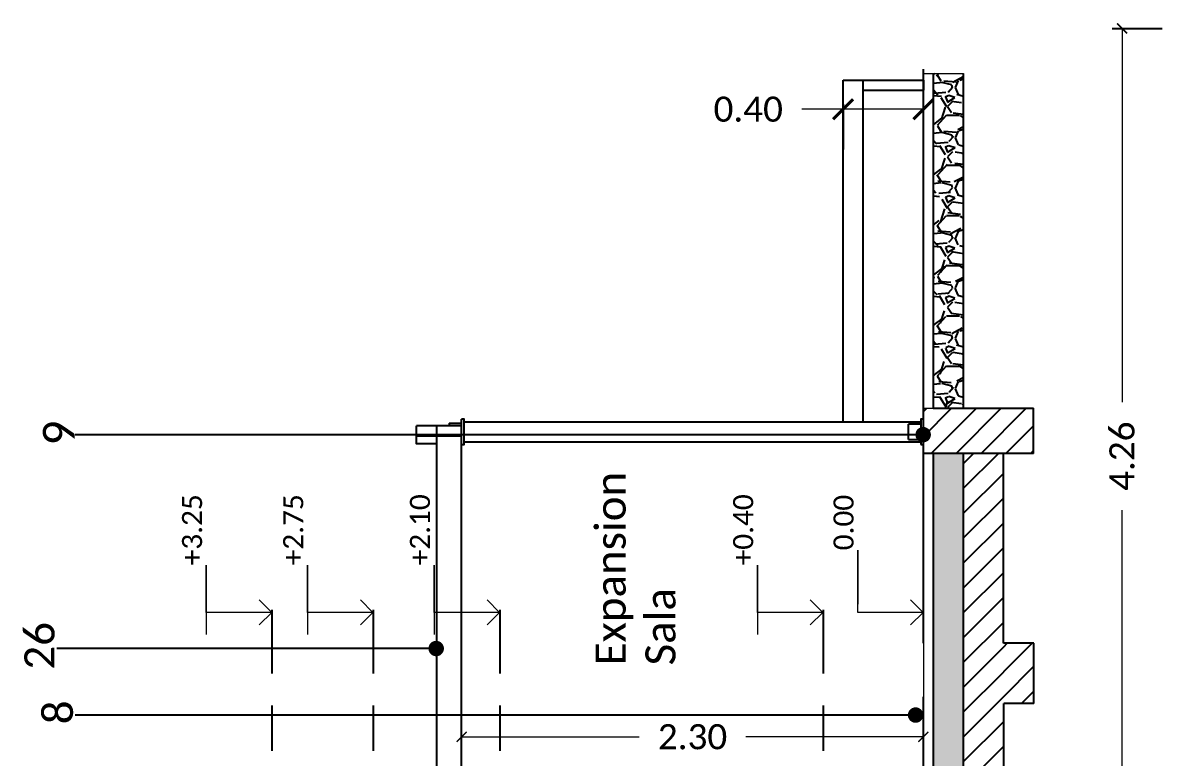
# Model space of a CAD drawing. Header units: metres. Extents: x -127.2 to -72.7, y -10.7 to 45.9.
# Drawn here: x -121.27 to -115.6, y 20.92 to 24.57 of the extents above; entities that cross this region are included whole.
import ezdxf
from ezdxf import colors
from ezdxf.entities.mleader import LeaderData, LeaderLine
from ezdxf.enums import TextEntityAlignment as Align
from ezdxf.math import Vec2, Vec3

# ---------------------------------------------------------------- set-up
doc = ezdxf.new("R2010")
doc.units = ezdxf.units.M
doc.header["$LTSCALE"] = 0.05
doc.header["$MEASUREMENT"] = 0
doc.linetypes.add('HIDDEN', pattern=[9.524999999999999, 6.35, -3.175])
for name, color, linetype, lineweight in [('0-COT-1-50', 3, 'Continuous', 5), ('0-T-1-75-TEXTOS', 4, 'Continuous', 5), ('2.CORTE CENEFA PERGOLA', 2, 'Continuous', 25), ('2.CORTE MURO EXTERIOR', 4, 'Continuous', 18), ('3. LINEA SOLADO', 4, 'Continuous', 18), ('3SA TEXTO 1-75', 1, 'Continuous', 0), ('3SA TEXTOS 1-100', 1, 'Continuous', 0), ('A-EJES-PROYECCIONES', 6, 'HIDDEN', 25), ('flechitas', 2, 'Continuous', 25)]:
    doc.layers.add(name, color=color, linetype=linetype, lineweight=lineweight)
for name, color, linetype in [('2.CORTE PLATEA', 4, 'Continuous'), ('3.VISTA MURETE', 1, 'Continuous'), ('HATCH', 1, 'Continuous')]:
    doc.layers.add(name, color=color, linetype=linetype)
doc.layers.add('2.CORTE RELLENO MURO', color=7, linetype='Continuous', true_color=0x9e9e9e)
doc.styles.add('1-50-TEXTO-CAL', font='calibri.ttf', dxfattribs={"height": 0.125})
doc.styles.add('TCH-1-50-CA', font='calibri.ttf', dxfattribs={"height": 0.1})
doc.styles.add('TCH-1-75-CA', font='calibri.ttf', dxfattribs={"height": 0.15})
doc.dimstyles.new('1-50-COTAS', dxfattribs={"dimtxt": 0.12, "dimasz": 0.1, "dimexe": 0.2, "dimexo": 0.02, "dimgap": 0.1, "dimtad": 0, "dimtoh": 1, "dimzin": 0, "dimdsep": 46, "dimtxsty": '1-50-TEXTO-CAL', "dimblk": 'ARCHTICK', "dimcen": 2, "dimclrd": 256, "dimclre": 250, "dimclrt": 256, "dimadec": 0, "dimazin": 0, "dimtfac": 1, "dimtmove": 0, "dimatfit": 3, "dimldrblk": 'DOT', "dimfxl": 1, "dimfxlon": 1, "dimtzin": 0, "dimlwd": -1, "dimarcsym": 0})

# ---------------------------------------------------------------- blocks, each defined once
blk = doc.blocks.new('_Open90')
at = {"color": 0, "linetype": 'ByBlock', "lineweight": -2}
for p, q in [((-0.5, 0.5), (0, 0)), ((0, 0), (-1, 0)), ((0, 0), (-0.5, -0.5))]:
    blk.add_line(p, q, dxfattribs=at)
blk = doc.blocks.new('_ArchTick')
at = {"color": 0, "linetype": 'ByBlock', "const_width": 0.15}
blk.add_lwpolyline([(-0.5, -0.5), (0.5, 0.5)], dxfattribs=at)
blk = doc.blocks.new('*D210')
at = {"layer": '0-COT-1-50', "color": 250, "lineweight": -2, "transparency": 16777216}
for p, q in [((-119.0855734610248, 20.95293082070143), (-119.0855734610248, 21.21668080539913)), ((-116.7855734610248, 20.82738273113913), (-116.7855734610248, 21.21668080539913))]:
    blk.add_line(p, q, dxfattribs=at)
at = {"layer": '0-COT-1-50', "transparency": 16777216}
for p, q in [((-119.0855734610248, 21.01668080539913), (-118.2012465379479, 21.01668080539913)), ((-116.7855734610248, 21.01668080539913), (-117.6699003841017, 21.01668080539913))]:
    blk.add_line(p, q, dxfattribs=at)
at = {"layer": 'Defpoints', "color": 0, "transparency": 16777216}
for p in [(-119.0855734610248, 21.01668080539913), (-119.0855734610248, 20.93293082070143), (-116.7855734610248, 20.80738273113913, -2.0498967e-09)]:
    blk.add_point(p, dxfattribs=at)
at = {"layer": '0-COT-1-50', "transparency": 16777216, "xscale": 0.05, "yscale": 0.05, "zscale": 0.05, "rotation": 180}
blk.add_blockref('_ArchTick', (-119.0855734610248, 21.01668080539913), dxfattribs=at)
at = {"layer": '0-COT-1-50', "transparency": 16777216, "xscale": 0.05, "yscale": 0.05, "zscale": 0.05}
blk.add_blockref('_ArchTick', (-116.7855734610248, 21.01668080539913), dxfattribs=at)
at = {"layer": '0-COT-1-50', "transparency": 16777216, "insert": (-117.9355734610248, 21.01668080539913), "char_height": 0.125, "attachment_point": 5, "style": '1-50-TEXTO-CAL'}
blk.add_mtext('2.30', dxfattribs=at)
blk = doc.blocks.new('_Dot')
at = {"color": 0, "linetype": 'ByBlock', "lineweight": -2}
blk.add_line((-0.4999999999999432, 0), (-0.9999999999999432, 0), dxfattribs=at)
at = {"color": 0, "linetype": 'ByBlock', "const_width": 0.3425258225954906}
blk.add_lwpolyline([(-0.1712629112976742, 0, 1), (0.1712629112977879, 0, 1)], format="xyb", close=True, dxfattribs=at)
blk = doc.blocks.new('*D209')
at = {"layer": '0-COT-1-50', "color": 250, "lineweight": -2, "transparency": 16777216}
for p, q in [((-115.8460346563277, 24.54619115324708), (-115.5960346563277, 24.54619115324708)), ((-115.8460346563277, 20.28369116499222), (-115.5960346563277, 20.28369116499222))]:
    blk.add_line(p, q, dxfattribs=at)
at = {"layer": '0-COT-1-50', "transparency": 16777216}
for p, q in [((-115.7960346563277, 24.54619115324708), (-115.7960346563277, 22.68330654373505)), ((-115.7960346563277, 20.28369116499222), (-115.7960346563277, 22.14657577450428))]:
    blk.add_line(p, q, dxfattribs=at)
at = {"layer": 'Defpoints', "color": 0, "transparency": 16777216}
for p in [(-115.9155079996278, 24.54619115324708, 5.288405899999999e-09), (-115.9155079996232, 20.28369116499222, 5.288405899999999e-09), (-115.7960346563277, 20.28369116499222)]:
    blk.add_point(p, dxfattribs=at)
at = {"layer": '0-COT-1-50', "transparency": 16777216, "xscale": 0.05, "yscale": 0.05, "zscale": 0.05}
for p, rotation in [((-115.7960346563277, 24.54619115324708), 90), ((-115.7960346563277, 20.28369116499222), 270)]:
    blk.add_blockref('_ArchTick', p, dxfattribs=dict(at, rotation=rotation))
at = {"layer": '0-COT-1-50', "transparency": 16777216, "insert": (-115.7960346563277, 22.41494115911965), "char_height": 0.125, "attachment_point": 5, "rotation": 90, "style": '1-50-TEXTO-CAL'}
blk.add_mtext('4.26', dxfattribs=at)
blk = doc.blocks.new('*D216')
at = {"layer": '0-COT-1-50', "color": 250, "lineweight": -2, "transparency": 16777216}
for p, q in [((-119.0855734610248, 20.95292191260254), (-119.0855734610248, 21.21667189730025)), ((-116.7855734610248, 20.82737382304024), (-116.7855734610248, 21.21667189730025))]:
    blk.add_line(p, q, dxfattribs=at)
at = {"layer": '0-COT-1-50', "transparency": 16777216}
for p, q in [((-119.0855734610248, 21.01667189730025), (-118.2012465379479, 21.01667189730025)), ((-116.7855734610248, 21.01667189730025), (-117.6699003841017, 21.01667189730025))]:
    blk.add_line(p, q, dxfattribs=at)
at = {"layer": 'Defpoints', "color": 0, "transparency": 16777216}
for p in [(-119.0855734610248, 21.01667189730025), (-119.0855734610248, 20.93292191260254), (-116.7855734610248, 20.80737382304024, -2.0498967e-09)]:
    blk.add_point(p, dxfattribs=at)
at = {"layer": '0-COT-1-50', "transparency": 16777216, "xscale": 0.05, "yscale": 0.05, "zscale": 0.05, "rotation": 180}
blk.add_blockref('_ArchTick', (-119.0855734610248, 21.01667189730025), dxfattribs=at)
at = {"layer": '0-COT-1-50', "transparency": 16777216, "xscale": 0.05, "yscale": 0.05, "zscale": 0.05}
blk.add_blockref('_ArchTick', (-116.7855734610248, 21.01667189730025), dxfattribs=at)
at = {"layer": '0-COT-1-50', "transparency": 16777216, "insert": (-117.9355734610248, 21.01667189730025), "char_height": 0.125, "attachment_point": 5, "style": '1-50-TEXTO-CAL'}
blk.add_mtext('2.30', dxfattribs=at)
blk = doc.blocks.new('*D217')
at = {"layer": '0-COT-1-50', "color": 250, "lineweight": -2, "transparency": 16777216}
for p, q in [((-116.7855734610248, 23.95354981879466), (-116.7855734610248, 24.34284789305465)), ((-117.1855734610249, 24.16896524078611), (-117.1855734610249, 23.94284789305465))]:
    blk.add_line(p, q, dxfattribs=at)
at = {"layer": '0-COT-1-50', "transparency": 16777216}
for p, q in [((-117.1855734610249, 24.14284789305465), (-117.3903811533325, 24.14284789305465)), ((-116.7855734610248, 24.14284789305465), (-117.1855734610249, 24.14284789305465))]:
    blk.add_line(p, q, dxfattribs=at)
at = {"layer": 'Defpoints', "color": 0, "transparency": 16777216}
for p in [(-117.1855734610249, 24.18896524078611), (-117.1855734610249, 24.14284789305465), (-116.7855734610248, 23.93354981879466, -2.0498967e-09)]:
    blk.add_point(p, dxfattribs=at)
at = {"layer": '0-COT-1-50', "transparency": 16777216, "xscale": 0.1, "yscale": 0.1, "zscale": 0.1, "rotation": 180}
blk.add_blockref('_ArchTick', (-117.1855734610249, 24.14284789305465), dxfattribs=at)
at = {"layer": '0-COT-1-50', "transparency": 16777216, "xscale": 0.1, "yscale": 0.1, "zscale": 0.1}
blk.add_blockref('_ArchTick', (-116.7855734610248, 24.14284789305465), dxfattribs=at)
at = {"layer": '0-COT-1-50', "transparency": 16777216, "insert": (-117.6580734610248, 24.14284789305465), "char_height": 0.125, "attachment_point": 5, "style": '1-50-TEXTO-CAL'}
blk.add_mtext('0.40', dxfattribs=at)

msp = doc.modelspace()

# ---------------------------------------------------------------- hatches: boundary and pattern name
at = {"layer": '2.CORTE RELLENO MURO'}
msp.add_hatch(color=256, dxfattribs=at).paths.add_polyline_path([(-116.7355734610249, 10.48368876851619), (-116.5855734610249, 10.48368876851619), (-116.5855734610249, 22.42870038853497), (-116.7355734610249, 22.42870038853497)])
at = {"layer": 'HATCH'}
h = msp.add_hatch(dxfattribs=at)
h.set_pattern_fill('GRAVEL', color=256, scale=0.25, style=0)
h.set_pattern_definition([(228.012787504, (-17.39238380292529, 0.2500000000000746), (-2.000000000000016, -2.250000000000001), [0.033634, -3.329772011768425]), (184.969740728, (-17.41488380292529, 0.2250000000000746), (2.999999999999993, 0.2500000000000088), [0.057717, -5.713981190307499]), (132.510447078, (-17.47238380292529, 0.2200000000000746), (2.500000000000029, -2.749999999999966), [0.040697, -4.029008149024925]), (267.273689006, (-17.56988380292529, 0.1575000000000746), (0.2500000000000061, 5.000000000000004), [0.0525595, -5.203389510407249]), (292.833654178, (-17.57238380292529, 0.1050000000000746), (-1.249999999999997, 3.000000000000007), [0.05153875, -5.102343282022074]), (357.273689006, (-17.55238380292528, 0.0575000000000746), (-5.000000000000004, 0.2500000000000064), [0.0525595, -5.203389510407249]), (37.6942404667, (-17.49988380292529, 0.0550000000000746), (-3.25, -2.499999999999993), [0.06950725, -6.881212137229]), (72.2553283749, (-17.44488380292529, 0.0975000000000746), (1.750000000000007, 5.500000000000001), [0.065622, -6.496580374203347]), (121.429565615, (-17.42488380292529, 0.1600000000000746), (-2.000000000000005, 3.249999999999997), [0.0527375, -5.22101827743225]), (175.236358309, (-17.45238380292529, 0.2050000000000746), (2.749999999999996, -0.2500000000000095), [0.060208, -2.950190644698075]), (222.397437798, (-17.51238380292529, 0.2100000000000746), (-2.999999999999991, -2.749999999999993), [0.077862, -7.708343751198725]), (138.814074834, (-17.32238380292529, 0.1550000000000746), (-1.750000000000008, 1.5), [0.02657525, -2.630961203183674]), (171.46923439, (-17.34238380292529, 0.1725000000000746), (3.25, -0.4999999999999988), [0.05055925, -5.00537785403925]), (225, (-17.39238380292529, 0.1800000000000746), (0, -0.2499999999999832), [0.03535525, -0.318198140593275]), (203.198590514, (-17.40988380292529, 0.2100000000000746), (1.249999999999997, 0.4999999999999938), [0.0190395, -1.884903776465975]), (291.801409486, (-17.42738380292528, 0.2025000000000746), (-0.249999999999921, 0.7500000000000256), [0.02692575, -1.319365451783625]), (30.96375653209998, (-17.41738380292529, 0.1775000000000746), (0.7500000000000132, 0.4999999999999949), [0.04373225, -1.414005723711325]), (161.565051177, (-17.37988380292528, 0.2000000000000746), (0.5000000000000029, -0.2499999999999942), [0.03162275, -0.7589466650420996]), (16.389540334, (-17.57238380292529, 0.2025000000000746), (2.499999999999992, 0.750000000000011), [0.0443, -4.38571128666735]), (70.3461759419, (-17.52988380292529, 0.2150000000000746), (-1.000000000000305, -2.75000000000085), [0.03716525, -3.67935193682975]), (293.198590514, (-17.37988380292528, 0.2500000000000746), (-0.4999999999999926, 1.249999999999998), [0.03807875, -1.865864526465975]), (343.610459666, (-17.36488380292528, 0.2150000000000746), (-2.499999999999992, 0.7500000000000109), [0.0443, -4.385711286667247]), (339.44395478, (-17.57238380292529, 0.0475000000000746), (-1.250000000000009, 0.5000000000000061), [0.04272, -2.093280936329374]), (294.775140569, (-17.53238380292529, 0.0325000000000746), (-1.250000000000001, 2.75), [0.0357945, -3.543660765819]), (66.8014094864, (-17.37738380292529, 7.46e-14), (0.4999999999999953, 1.249999999999992), [0.03807875, -1.865864526465975]), (17.3540246363, (-17.36238380292529, 0.0350000000000746), (-3.249999999999993, -0.9999999999999908), [0.04190775, -4.14885590356]), (69.44395478040002, (-17.49988380292529, 7.46e-14), (-0.5000000000000018, -1.249999999999989), [0.02136, -2.114640936329374]), (101.309932474, (-17.39238380292529, 7.46e-14), (-0.249999999999991, 1.000000000000003), [0.0127475, -1.2620073783982]), (165.963756532, (-17.39488380292529, 0.0125000000000746), (0.7499999999999897, -0.2500000000000003), [0.05153875, -0.9792376564044252]), (186.009005957, (-17.44488380292529, 0.0250000000000746), (2.500000000000012, 0.2499999999999958), [0.0477625, -4.728480793635701]), (303.690067526, (-17.41738380292529, 0.1550000000000746), (-0.2499999999999968, 0.4999999999999964), [0.0360555, -0.8653323188659997]), (353.1572265869999, (-17.39738380292529, 0.1250000000000746), (4.250000000000004, -0.5000000000000132), [0.0629485, -6.231890656007075]), (60.9453959009, (-17.33488380292529, 0.1175000000000746), (-0.999999999999994, -1.749999999999994), [0.025739, -2.54816853524675]), (90, (-17.32238380292529, 0.1400000000000746), (-0.25, 0.25), [0.015, -0.235]), (120.256437164, (-17.44988380292529, 0.0325000000000746), (1.000000000000002, -1.750000000000002), [0.034731, -3.43837999736245]), (48.01278750420001, (-17.46738380292529, 0.0625000000000746), (2, 2.249999999999994), [0.067268, -3.296138011768424]), (0, (-17.42238380292529, 0.1125000000000746), (0.25, 0.25), [0.065, -0.185]), (325.3048464690001, (-17.35738380292528, 0.1125000000000746), (2.500000000000035, -1.749999999999956), [0.0395285, -3.913318575210499]), (254.054604099, (-17.32488380292529, 0.0900000000000746), (-0.2500000000000094, -1.000000000000001), [0.0364005, -1.783626972320125]), (207.645975364, (-17.33488380292529, 0.0550000000000746), (-4.749999999999988, -2.500000000000012), [0.05926625, -5.867368545564848]), (175.42607874, (-17.38738380292529, 0.0275000000000746), (-3.249999999999988, 0.2500000000000003), [0.06269975, -6.207268351992225])])
h.paths.add_polyline_path([(-116.7355734610249, 24.32118224514299), (-116.5855734610249, 24.32118224514298), (-116.5868171894473, 22.6537003885402), (-116.7368171894473, 22.6537003885402)])
at = {"layer": 'HATCH', "ltscale": 2}
h = msp.add_hatch(dxfattribs=at)
h.set_pattern_fill('ANSI31', color=256, scale=0.7, style=0)
h.set_pattern_definition([(45, (-17.57114007450286, -1.892481856607933), (-0.0618718433538229, 0.0618718433538229), [])])
h.paths.add_polyline_path([(-116.7855734610249, 22.65370038854019), (-116.2368171894474, 22.6537003885402), (-116.2368171894474, 22.42870038853497), (-116.7855734610249, 22.42870038853498)])
h = msp.add_hatch(dxfattribs=at)
h.set_pattern_fill('ANSI31', color=256, scale=0.7, style=0)
h.set_pattern_definition([(45, (0, 0), (-0.0618718433538229, 0.0618718433538229), [])])
h.paths.add_polyline_path([(-116.5855734610249, 10.4836887685162), (-116.3855734610249, 10.4836887685162), (-116.3855734610249, 12.8336927342981), (-116.2355734610249, 12.8336927342981), (-116.2355734610249, 13.13369643008578), (-116.3855734610249, 13.13369643008577), (-116.3855734610249, 20.03369794660945), (-116.2355734610249, 20.03369794660945), (-116.2355734610249, 20.33370164239712), (-116.3855734610249, 20.33370164239712), (-116.3855734610249, 22.42870038853497), (-116.5855734610249, 22.42870038853497)])
at = {"layer": 'HATCH'}
h = msp.add_hatch(dxfattribs=at)
h.set_pattern_fill('ANSI31', color=256, scale=0.7, style=0)
h.set_pattern_definition([(45, (-17.57238380292529, 7.46e-14), (-0.0618718433538229, 0.0618718433538229), [])])
h.paths.add_polyline_path([(-116.3855734610249, 21.48368225689335), (-116.2355734610249, 21.48368225689335), (-116.2355734610249, 21.18368903851056), (-116.3855734610249, 21.18368903851056)])

# ---------------------------------------------------------------- linework, layer by layer
at = {"layer": '2.CORTE CENEFA PERGOLA'}
for p, q in [((-119.1480734610249, 22.57869273429813, 3.7599207e-09), (-119.148073936042, 22.56619510985332, 3.4378813e-09)), ((-119.1480734610249, 22.57869273429813, 3.7599207e-09), (-119.0855734610248, 22.57869273429815, 3.7599207e-09)), ((-119.0730734610247, 22.58619273429815, 3.7599207e-09), (-116.7980734610249, 22.58619273429911, 3.4378791e-09)), ((-116.7980734610249, 22.5736927342981, 3.4378813e-09), (-116.8605734610249, 22.5736927342981, 3.4378813e-09)), ((-116.8605734610249, 22.49869273429294, 3.413974999999999e-09), (-116.8605734610249, 22.5736927342981, 3.3803955e-09)), ((-119.0730734610247, 22.48619273429298, 3.7599207e-09), (-116.7980734610249, 22.48619273429292, 3.4378791e-09)), ((-116.8605734610249, 22.49869273429294, 3.413974999999999e-09), (-116.7980734610249, 22.49869273429294, 3.421943e-09))]:
    msp.add_line(p, q, dxfattribs=at)
for points, elevation in [([(-119.2105734610248, 22.56619273429812), (-119.2105734610248, 20.28370164239705), (-119.0855734610248, 20.28370164239705), (-119.0855734610248, 22.59869273429817)], -1.2495791e-09), ([(-119.0855734610248, 22.47369273429296), (-119.0730734610247, 22.47369273429296), (-119.0730734610247, 22.59869273429817), (-119.0855734610248, 22.59869273429817)], 3.1574674e-09), ([(-119.0855734610248, 22.56619273429812), (-119.3105734610247, 22.56619273429812)], 3.1574674e-09), ([(-119.2105734610248, 22.47619273429296), (-119.3105734610247, 22.47619273429296), (-119.3105734610247, 22.56619273429812)], 3.4736137e-09), ([(-119.3105734610247, 22.51619273429813), (-119.0855734610248, 22.51619273429813)], 3.1574674e-09)]:
    msp.add_lwpolyline(points, dxfattribs=dict(at, elevation=elevation))
at = {"layer": '2.CORTE CENEFA PERGOLA', "elevation": 3.1574674e-09}
msp.add_lwpolyline([(-116.7980734610249, 22.47369273429294), (-116.7855734610249, 22.47369273429294), (-116.7855734610249, 22.59869273429814), (-116.7980734610249, 22.59869273429814)], close=True, dxfattribs=at)
at = {"layer": '2.CORTE MURO EXTERIOR'}
msp.add_line((-116.7855734610249, 21.48369116499223, 3.7214019e-09), (-116.7855734610249, 13.08369643008577), dxfattribs=at)
at = {"layer": '2.CORTE PLATEA'}
for p, q in [((-116.7355734610249, 22.6537003885402, 8.8736375e-09), (-116.7355734610249, 24.32118224514299, 9.2556157e-09)), ((-116.5855734610249, 22.6537003885402, 8.8736375e-09), (-116.5855734610249, 24.32118224514298, 9.2556157e-09)), ((-116.7368171894473, 22.65370038854019, 2.2150379e-09), (-116.2368171894474, 22.6537003885402, 2.2150379e-09)), ((-116.2368171894474, 22.42870038853497, 2.2150379e-09), (-116.2368171894474, 22.6537003885402, 2.2150379e-09)), ((-116.2368171894474, 22.42870038853497, 2.2150379e-09), (-116.7855734610249, 22.42870038853497, 8.5210128e-09)), ((-116.7355734610249, 10.48368876851628, 6.0857937e-09), (-116.7355734610249, 22.42870038853497, 8.8220957e-09)), ((-116.5855734610249, 10.48368876851628, 6.0857937e-09), (-116.5855734610249, 22.42870038853497, 8.8220957e-09)), ((-116.3868171894473, 21.48368225689335, 2.2150379e-09), (-116.3868171894473, 22.42870038853497, 2.2150379e-09)), ((-116.2355734610249, 21.48368225689335, 9.3071575e-09), (-116.3868171894473, 21.48368225689335, 9.2488366e-09)), ((-116.235573461025, 21.48369116499223, 4.900111e-09), (-116.3855734610249, 21.48369116499223, 4.900111e-09)), ((-116.2355734610249, 21.18368903851056, 9.3071575e-09), (-116.235573461025, 21.48369116499223, 4.900111e-09)), ((-116.235573461025, 21.18369794660945, 4.900111e-09), (-116.3855734610249, 21.18369794660945, 4.900111e-09)), ((-116.3855734610249, 20.33368225689334, 9.3071575e-09), (-116.3855734610249, 21.18369794660945, 4.900111e-09)), ((-116.2355734610249, 21.18368903851056, 9.3071575e-09), (-116.3855734610249, 21.18368903851056, 9.3071575e-09))]:
    msp.add_line(p, q, dxfattribs=at)
at = {"layer": '3. LINEA SOLADO'}
for p, q in [((-116.7855734610249, 24.32118224514298, 9.3071575e-09), (-116.5855734610249, 24.32118224514298, 9.2556157e-09)), ((-116.7355734610249, 24.32118224514299, 1.03673862e-08), (-116.7355734610249, 22.6537003885402, 9.8031564e-09)), ((-116.7868171894473, 22.65370038854018, 3.6837569e-09), (-116.7868171894473, 22.42870038853497, 3.5280077e-09)), ((-116.7868171894473, 22.6537003885402, 2.2150379e-09), (-116.7368171894473, 22.6537003885402, 2.2150379e-09)), ((-116.7355734610249, 22.42870038853497, 9.7270226e-09), (-116.7355734610249, 10.48367986041722, 5.6851577e-09))]:
    msp.add_line(p, q, dxfattribs=at)
at = {"layer": '3. LINEA SOLADO', "linetype": 'Continuous'}
msp.add_line((-116.7855734610249, 22.6537003885402, 8.6144787e-09), (-116.7855734610249, 13.0836922634079), dxfattribs=at)
at = {"layer": '3.VISTA MURETE'}
for p, q in [((-117.185573461025, 22.58619273429895, 2.6393338e-09), (-117.1855734610251, 24.28869273429294, 9.5338725e-09)), ((-117.1855734610251, 24.28869273429294, 4.482626e-09), (-116.785573461025, 24.28869273429294, 4.482626e-09)), ((-117.085573461025, 22.58619273429899, 2.3924153e-09), (-117.085573461025, 24.28869273429294, 4.482626e-09)), ((-117.0855734610251, 24.23869273429294, 9.3313897e-09), (-116.785573461025, 24.23869273429294, 4.482626e-09)), ((-116.785573461025, 24.28869273429294, 4.482626e-09), (-116.785573461025, 24.23869273429294, 4.482626e-09))]:
    msp.add_line(p, q, dxfattribs=at)
at = {"layer": 'A-EJES-PROYECCIONES'}
for p, q in [((-120.0307343375071, 21.64954046729369, 4.6237539e-09), (-120.0307343375071, 20.94691293524033, 4.6237539e-09)), ((-119.5266918711661, 21.64954046729369, 4.6237539e-09), (-119.5266918711661, 20.94691293524033, 4.6237539e-09)), ((-118.8956346572754, 21.64954046729369, 4.6237539e-09), (-118.8956346572754, 20.94691293524033, 4.6237539e-09)), ((-117.2855734610247, 21.64954046729369), (-117.2855734610247, 20.94691293524033))]:
    msp.add_line(p, q, dxfattribs=at)
at = {"layer": 'flechitas', "linetype": 'ByBlock', "lineweight": -2}
for points, elevation in [([(-116.7586921894473, 22.52193331101659), (-121.01060212977, 22.52193331101659)], 3.6058823e-09), ([(-119.1843218536344, 21.45661851788918), (-121.1023123489947, 21.45661851788918)], 3.1574674e-09), ([(-116.7963139021983, 21.12523929179871), (-121.01060212977, 21.12523929179871)], -8.011642e-10), ([(-116.7963139021983, 21.12523038369982), (-121.01060212977, 21.12523038369982)], 3.6058823e-09)]:
    msp.add_lwpolyline(points, dxfattribs=dict(at, elevation=elevation))
at = {"layer": 'HATCH', "ltscale": 2}
msp.add_line((-116.7855734610249, 21.48368225689334, 8.1284484e-09), (-116.7855734610249, 24.32118224514298, 9.3071575e-09), dxfattribs=at)

# ---------------------------------------------------------------- block references
at = {"layer": 'flechitas', "linetype": 'ByBlock', "lineweight": -2, "xscale": 0.1125, "yscale": 0.1125, "zscale": 0.1125}
for p in [(-116.7868171894473, 22.52193331101659, 3.6058823e-09), (-119.2124468536344, 21.45661851788918, 3.1574674e-09), (-116.8244389021983, 21.12523929179871), (-116.8244389021983, 21.12523038369982, 3.6058823e-09)]:
    msp.add_blockref('_Dot', p, dxfattribs=at)

# ---------------------------------------------------------------- texts
at = {"layer": '0-T-1-75-TEXTOS', "lineweight": 5, "style": 'TCH-1-75-CA'}
for s, rotation, p in [('6', 270, (-121.1712441557899, 22.53524467484813, 3.6058823e-09)), ('26', 90, (-121.1137620673222, 21.47016955905038, -1.2495791e-09)), ('8', 90, (-121.0220518480975, 21.13878142486102))]:
    msp.add_text(s, height=0.15, rotation=rotation, dxfattribs=at).set_placement(p, align=Align.CENTER)
at = {"layer": '3SA TEXTO 1-75', "lineweight": 5, "insert": (-118.0186939740351, 21.37266568967009, 3.8662695e-09), "char_height": 0.15, "attachment_point": 7, "rotation": 90.00000000000001, "line_spacing_factor": 0.9925958378970428, "style": 'TCH-1-75-CA'}
msp.add_mtext('Expansion\\PSala', dxfattribs=at)

# ---------------------------------------------------------------- dimensions: what is measured, and where the dimension line sits
at = {"layer": '0-COT-1-50'}
dim = msp.add_linear_dim(base=(-115.7960346563277, 20.28369116499222, 1.10498011e-08), p1=(-115.9155079996278, 24.54619115324708, 1.6338207e-08), p2=(-115.9155079996232, 20.28369116499222, 1.6338207e-08), angle=270.0000000000619, dimstyle='1-50-COTAS', override={"dimasz": 0.05, "dimfxl": 0.05}, dxfattribs=at)
dim.commit()
dim.dimension.update_dxf_attribs({"geometry": '*D209', "text_midpoint": (-115.7960346563277, 22.41494115911965, 1.10498011e-08), "dimtype": 161})
dim = msp.add_linear_dim(base=(-117.1855734610249, 24.14284789305465, 5.7248638e-09), p1=(-116.7855734610248, 23.93354981879466, 3.6749671e-09), p2=(-117.1855734610249, 24.18896524078611, 5.3148844e-09), angle=6.999999999999999e-15, dimstyle='1-50-COTAS', dxfattribs=at)
dim.commit()
dim.dimension.update_dxf_attribs({"geometry": '*D217', "text_midpoint": (-117.6580734610248, 24.14284789305465, 5.7248638e-09), "dimtype": 160})
dim = msp.add_linear_dim(base=(-119.0855734610248, 21.01668080539913, 1.3178172e-09), p1=(-116.7855734610248, 20.80738273113913), p2=(-119.0855734610248, 20.93293082070143, 1.3750257e-09), dimstyle='1-50-COTAS', override={"dimasz": 0.05}, dxfattribs=at)
dim.commit()
dim.dimension.update_dxf_attribs({"geometry": '*D210', "text_midpoint": (-117.9355734610248, 21.01668080539913, 1.3178172e-09)})
dim = msp.add_linear_dim(base=(-119.0855734610248, 21.01667189730025, 5.7248638e-09), p1=(-116.7855734610248, 20.80737382304024, 3.6749671e-09), p2=(-119.0855734610248, 20.93292191260254, 5.7820722e-09), angle=6.999999999999999e-15, dimstyle='1-50-COTAS', override={"dimasz": 0.05}, dxfattribs=at)
dim.commit()
dim.dimension.update_dxf_attribs({"geometry": '*D216', "text_midpoint": (-117.9355734610248, 21.01667189730025, 5.7248638e-09)})

# ---------------------------------------------------------------- leaders
at = {"layer": '3SA TEXTOS 1-100'}
ml = msp.add_multileader_mtext('Standard', dxfattribs=at)
ml.set_content('+3.25', color=256, style='TCH-1-50-CA')
ml.set_leader_properties(color=256, linetype='ByLayer', lineweight=-1)
ml.set_arrow_properties(name='OPEN90')
ml.build(insert=Vec2(0, 0))
ml.multileader.update_dxf_attribs({"text_left_attachment_type": 5, "text_right_attachment_type": 8, "dogleg_length": 0.234229605225579, "arrow_head_size": 0.125})
ctx = ml.context
ctx.base_point, ctx.char_height, ctx.arrow_head_size, ctx.landing_gap_size, ctx.plane_origin, ctx.plane_x_axis, ctx.plane_y_axis = Vec3(-120.3576100232154, 21.87122584272137, 2.1503822e-09), 0.1, 0.125, 0, Vec3(-120.0316793006668, 21.63699623749579, 2.1503822e-09), Vec3(6.123233995736766e-17, 1), Vec3(-1, 6.123233995736766e-17)
ctx.left_attachment, ctx.right_attachment = 5, 8
notes = []
notes.append((ctx, [(0, (1, 1, 0), (-120.3576100232154, 21.63699623749579, 2.1503822e-09), (6.123233995736766e-17, 1), 0.234229605225579, [(0, [(-120.0316793006668, 21.63699623749579, 2.1503822e-09)], 0, [])])]))
ctx.mtext.insert, ctx.mtext.text_direction, ctx.mtext.rotation, ctx.mtext.flow_direction = Vec3(-120.4786100232154, 21.87122584272137, 2.1503822e-09), Vec3(6.123233995736766e-17, 1), 1.570796326794897, 5
ml = msp.add_multileader_mtext('Standard', dxfattribs=at)
ml.set_content('+2.75', color=256, style='TCH-1-50-CA')
ml.set_leader_properties(color=256, linetype='ByLayer', lineweight=-1)
ml.set_arrow_properties(name='OPEN90')
ml.build(insert=Vec2(0, 0))
ml.multileader.update_dxf_attribs({"text_left_attachment_type": 5, "text_right_attachment_type": 8, "dogleg_length": 0.234229605225579, "arrow_head_size": 0.125})
ctx = ml.context
ctx.base_point, ctx.char_height, ctx.arrow_head_size, ctx.landing_gap_size, ctx.plane_origin, ctx.plane_x_axis, ctx.plane_y_axis = Vec3(-119.8535675568743, 21.87122584272137, 2.1503822e-09), 0.1, 0.125, 0, Vec3(-119.5276368343258, 21.63699623749579, 2.1503822e-09), Vec3(6.123233995736766e-17, 1), Vec3(-1, 6.123233995736766e-17)
ctx.left_attachment, ctx.right_attachment = 5, 8
notes.append((ctx, [(0, (1, 1, 0), (-119.8535675568743, 21.63699623749579, 2.1503822e-09), (6.123233995736766e-17, 1), 0.234229605225579, [(0, [(-119.5276368343258, 21.63699623749579, 2.1503822e-09)], 0, [])])]))
ctx.mtext.insert, ctx.mtext.text_direction, ctx.mtext.rotation, ctx.mtext.flow_direction = Vec3(-119.9745675568743, 21.87122584272137, 2.1503822e-09), Vec3(6.123233995736766e-17, 1), 1.570796326794897, 5
ml = msp.add_multileader_mtext('Standard', dxfattribs=at)
ml.set_content('+2.10', color=256, style='TCH-1-50-CA')
ml.set_leader_properties(color=256, linetype='ByLayer', lineweight=-1)
ml.set_arrow_properties(name='OPEN90')
ml.build(insert=Vec2(0, 0))
ml.multileader.update_dxf_attribs({"text_left_attachment_type": 5, "text_right_attachment_type": 8, "dogleg_length": 0.234229605225579, "arrow_head_size": 0.125})
ctx = ml.context
ctx.base_point, ctx.char_height, ctx.arrow_head_size, ctx.landing_gap_size, ctx.plane_origin, ctx.plane_x_axis, ctx.plane_y_axis = Vec3(-119.2225103429836, 21.87122584272137, 2.1503822e-09), 0.1, 0.125, 0, Vec3(-118.8965796204351, 21.63699623749579, 2.1503822e-09), Vec3(6.123233995736766e-17, 1), Vec3(-1, 6.123233995736766e-17)
ctx.left_attachment, ctx.right_attachment = 5, 8
notes.append((ctx, [(0, (1, 1, 0), (-119.2225103429836, 21.63699623749579, 2.1503822e-09), (6.123233995736766e-17, 1), 0.234229605225579, [(0, [(-118.8965796204351, 21.63699623749579, 2.1503822e-09)], 0, [])])]))
ctx.mtext.insert, ctx.mtext.text_direction, ctx.mtext.rotation, ctx.mtext.flow_direction = Vec3(-119.3435103429836, 21.87122584272137, 2.1503822e-09), Vec3(6.123233995736766e-17, 1), 1.570796326794897, 5
ml = msp.add_multileader_mtext('Standard', dxfattribs=at)
ml.set_content('+0.40', color=256, style='TCH-1-50-CA')
ml.set_leader_properties(color=256, linetype='ByLayer', lineweight=-1)
ml.set_arrow_properties(name='OPEN90')
ml.build(insert=Vec2(0, 0))
ml.multileader.update_dxf_attribs({"text_left_attachment_type": 5, "text_right_attachment_type": 8, "dogleg_length": 0.234229605225579, "arrow_head_size": 0.125})
ctx = ml.context
ctx.base_point, ctx.char_height, ctx.arrow_head_size, ctx.landing_gap_size, ctx.plane_origin, ctx.plane_x_axis, ctx.plane_y_axis = Vec3(-117.6124491467329, 21.87122584272137, -2.4673582e-09), 0.1, 0.125, 0, Vec3(-117.2865184241844, 21.63699623749579, -2.4673582e-09), Vec3(6.123233995736766e-17, 1), Vec3(-1, 6.123233995736766e-17)
ctx.left_attachment, ctx.right_attachment = 5, 8
notes.append((ctx, [(0, (1, 1, 0), (-117.6124491467329, 21.63699623749579, -2.4673582e-09), (6.123233995736766e-17, 1), 0.234229605225579, [(0, [(-117.2865184241844, 21.63699623749579, -2.4673582e-09)], 0, [])])]))
ctx.mtext.insert, ctx.mtext.text_direction, ctx.mtext.rotation, ctx.mtext.flow_direction = Vec3(-117.7334491467329, 21.87122584272137, -2.4673582e-09), Vec3(6.123233995736766e-17, 1), 1.570796326794897, 5
ml = msp.add_multileader_mtext('Standard', dxfattribs=at)
ml.set_content('0.00', color=256, style='TCH-1-50-CA')
ml.set_leader_properties(color=256, linetype='ByLayer', lineweight=-1)
ml.set_arrow_properties(name='OPEN90')
ml.build(insert=Vec2(0, 0))
ml.multileader.update_dxf_attribs({"text_left_attachment_type": 5, "text_right_attachment_type": 8, "dogleg_length": 0.234229605225579, "arrow_head_size": 0.125})
ctx = ml.context
ctx.base_point, ctx.char_height, ctx.arrow_head_size, ctx.landing_gap_size, ctx.plane_origin, ctx.plane_x_axis, ctx.plane_y_axis = Vec3(-117.1124491467331, 21.94607199656753, 1.2392384e-09), 0.1, 0.125, 0, Vec3(-116.7865184241846, 21.63699623749579, 1.2392384e-09), Vec3(6.123233995736766e-17, 1), Vec3(-1, 6.123233995736766e-17)
ctx.left_attachment, ctx.right_attachment = 5, 8
notes.append((ctx, [(0, (1, 1, 0), (-117.1124491467331, 21.63699623749579, 1.2392384e-09), (6.123233995736766e-17, 1), 0.3090757590717352, [(0, [(-116.7865184241846, 21.63699623749579, 1.2392384e-09)], 0, [])])]))
ctx.mtext.insert, ctx.mtext.text_direction, ctx.mtext.rotation, ctx.mtext.flow_direction = Vec3(-117.2334491467331, 21.94607199656753, 1.2392384e-09), Vec3(6.123233995736766e-17, 1), 1.570796326794897, 5
for ctx, leaders in notes:
    for number, flags, end, landing, length, lines in leaders:
        leader = LeaderData()
        leader.index, (leader.has_last_leader_line, leader.has_dogleg_vector, leader.attachment_direction) = number, flags
        leader.last_leader_point, leader.dogleg_vector, leader.dogleg_length = Vec3(end), Vec3(landing), length
        for number, points, colour, breaks in lines:
            line = LeaderLine()
            line.index, line.vertices, line.color, line.breaks = number, Vec3.list(points), colors.encode_raw_color(colour), breaks
            leader.lines.append(line)
        ctx.leaders.append(leader)

doc.saveas('drawing.dxf')
